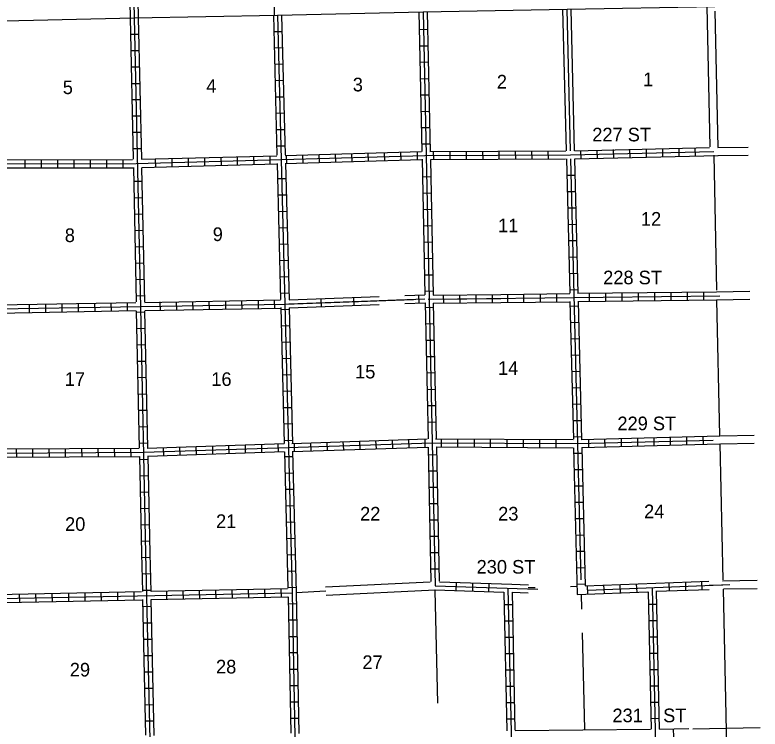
# Model space of a CAD drawing. Extents: x 1826985 to 2172499, y 15894647 to 16271025.
# Drawn here: x 2042892 to 2070228, y 16001546 to 16027751 of the extents above; entities that cross this region are included whole.
import ezdxf

# ---------------------------------------------------------------- set-up
doc = ezdxf.new("R2010")
doc.units = 0
for name, color, linetype in [('L11', 7, 'Continuous'), ('L13', 7, 'Continuous'), ('L14', 7, 'Continuous'), ('L2', 7, 'Continuous'), ('L30', 7, 'Continuous'), ('L4', 7, 'Continuous'), ('L51', 7, 'Continuous'), ('L8', 7, 'Continuous'), ('L9', 7, 'Continuous')]:
    doc.layers.add(name, color=color, linetype=linetype)

msp = doc.modelspace()

# ---------------------------------------------------------------- linework, layer by layer
at = {"layer": 'L11'}
for p, q in [((2063121, 16022769), (2062995, 16027959)), ((2063422, 16022769), (2063296, 16027959)), ((2068269, 16028060), (2068380, 16022912)), ((2068570, 16027891), (2068681, 16022891)), ((2054289, 16006760), (2058121, 16006950)), ((2061122, 16006864), (2061732, 16006845)), ((2054304, 16006464), (2058311, 16006660)), ((2061131, 16006570), (2061723, 16006541))]:
    msp.add_line(p, q, dxfattribs=at)
at = {"layer": 'L13'}
for p, q in [((2056259, 16017272), (2057202, 16017307)), ((2068356, 16006823), (2068861, 16006843)), ((2053208, 16006561), (2054296, 16006614)), ((2058412, 16002499), (2058311, 16006628)), ((2061981, 16006734), (2061720, 16006730)), ((2063496, 16006776), (2063269, 16006765)), ((2063665, 16006491), (2063681, 16005952)), ((2063697, 16005076), (2063781, 16001549)), ((2067763, 16001561), (2068987, 16001575))]:
    msp.add_line(p, q, dxfattribs=at)
at = {"layer": 'L2'}
for p, q in [((2068639, 16017653), (2068538, 16022600)), ((2068755, 16012320), (2068644, 16017283)), ((2068871, 16007019), (2068760, 16012008)), ((2069220, 15990994), (2068882, 16006686))]:
    msp.add_line(p, q, dxfattribs=at)
at = {"layer": 'L4'}
msp.add_lwpolyline([(2041970, 16027527), (2047271, 16027643), (2052519, 16027743), (2057863, 16027859), (2063148, 16027959), (2068565, 16028060)], dxfattribs=at)
at = {"layer": 'L51'}
for p, q in [((2068681, 16022891), (2069795, 16022901)), ((2068681, 16022595), (2069795, 16022600)), ((2068623, 16017595), (2069848, 16017616)), ((2068628, 16017294), (2069853, 16017320)), ((2068781, 16012309), (2070006, 16012336)), ((2068781, 16012008), (2070006, 16012035)), ((2068855, 16006992), (2070122, 16007008)), ((2068882, 16006691), (2070122, 16006707)), ((2068987, 16001575), (2070228, 16001601))]:
    msp.add_line(p, q, dxfattribs=at)
at = {"layer": 'L8'}
for p, q in [((2052298, 16032933), (2052398, 16027743)), ((2057715, 16027859), (2057820, 16022743)), ((2057863, 16027859), (2058306, 16006808)), ((2058010, 16027859), (2058121, 16022732)), ((2052387, 16027141), (2052688, 16027141)), ((2058032, 16027210), (2057731, 16027199)), ((2047139, 16027041), (2047440, 16027041)), ((2052403, 16026544), (2052704, 16026550)), ((2058037, 16026608), (2057736, 16026603)), ((2047145, 16026444), (2047446, 16026444)), ((2058053, 16026011), (2057757, 16026001)), ((2047166, 16025842), (2047461, 16025842)), ((2052419, 16025943), (2052720, 16025953)), ((2047171, 16025240), (2047472, 16025240)), ((2052430, 16025341), (2052731, 16025351)), ((2058063, 16025409), (2057762, 16025399)), ((2047187, 16024644), (2047488, 16024644)), ((2052446, 16024744), (2052746, 16024749)), ((2058079, 16024807), (2057778, 16024802)), ((2052461, 16024142), (2052762, 16024153)), ((2058090, 16024211), (2057789, 16024200)), ((2047197, 16024042), (2047498, 16024042)), ((2052477, 16023545), (2052778, 16023551)), ((2058106, 16023609), (2057805, 16023603)), ((2047213, 16023445), (2047514, 16023445)), ((2058111, 16023012), (2057815, 16023002)), ((2047224, 16022843), (2047519, 16022854)), ((2052498, 16022943), (2052794, 16022949)), ((2056463, 16022400), (2056453, 16022701)), ((2057065, 16022415), (2057055, 16022716)), ((2057662, 16022437), (2057657, 16022732)), ((2058264, 16022442), (2058253, 16022743)), ((2058861, 16022452), (2058855, 16022753)), ((2059462, 16022452), (2059457, 16022753)), ((2060064, 16022452), (2060054, 16022753)), ((2060661, 16022458), (2060656, 16022759)), ((2061263, 16022458), (2061252, 16022759)), ((2061865, 16022458), (2061854, 16022759)), ((2062461, 16022468), (2062456, 16022769)), ((2063665, 16022479), (2063655, 16022774)), ((2064262, 16022495), (2064257, 16022790)), ((2064864, 16022510), (2064853, 16022811)), ((2065460, 16022516), (2065455, 16022817)), ((2066062, 16022537), (2066057, 16022833)), ((2066664, 16022553), (2066654, 16022854)), ((2067261, 16022558), (2067255, 16022859)), ((2067863, 16022574), (2067852, 16022875)), ((2043264, 16022136), (2043264, 16022437)), ((2043866, 16022136), (2043866, 16022437)), ((2044462, 16022136), (2044462, 16022437)), ((2045064, 16022141), (2045064, 16022442)), ((2045661, 16022141), (2045661, 16022442)), ((2046263, 16022141), (2046263, 16022442)), ((2046865, 16022141), (2046865, 16022442)), ((2048063, 16022162), (2048053, 16022458)), ((2048665, 16022178), (2048655, 16022479)), ((2049262, 16022194), (2049256, 16022495)), ((2049864, 16022210), (2049853, 16022510)), ((2050466, 16022236), (2050455, 16022537)), ((2051062, 16022252), (2051057, 16022553)), ((2051664, 16022268), (2051654, 16022569)), ((2052261, 16022283), (2052255, 16022584)), ((2052863, 16022299), (2052857, 16022600)), ((2053465, 16022320), (2053454, 16022616)), ((2054061, 16022336), (2054056, 16022632)), ((2054663, 16022352), (2054652, 16022653)), ((2055265, 16022368), (2055254, 16022669)), ((2055862, 16022384), (2055856, 16022685)), ((2057831, 16022452), (2057932, 16017484)), ((2058132, 16022437), (2058238, 16017468)), ((2063121, 16022468), (2063248, 16017537)), ((2063269, 16022468), (2063655, 16007024)), ((2063422, 16022468), (2063544, 16017526)), ((2047245, 16021645), (2047546, 16021650)), ((2052530, 16021745), (2052831, 16021750)), ((2058137, 16021808), (2057836, 16021803)), ((2063137, 16021866), (2063438, 16021866)), ((2047261, 16021043), (2047562, 16021053)), ((2052546, 16021143), (2052847, 16021154)), ((2058153, 16021212), (2057852, 16021201)), ((2063153, 16021270), (2063454, 16021270)), ((2052556, 16020541), (2052857, 16020552)), ((2058164, 16020610), (2057863, 16020599)), ((2063164, 16020668), (2063465, 16020678)), ((2047271, 16020441), (2047572, 16020451)), ((2058179, 16020008), (2057878, 16020002)), ((2063179, 16020066), (2063480, 16020076)), ((2047287, 16019844), (2047588, 16019849)), ((2052572, 16019944), (2052873, 16019950)), ((2058190, 16019411), (2057889, 16019401)), ((2063195, 16019469), (2063496, 16019474)), ((2047298, 16019242), (2047599, 16019253)), ((2052588, 16019342), (2052889, 16019353)), ((2063211, 16018867), (2063512, 16018878)), ((2047314, 16018640), (2047614, 16018651)), ((2052604, 16018741), (2052905, 16018751)), ((2058206, 16018809), (2057905, 16018799)), ((2047324, 16018044), (2047620, 16018049)), ((2052620, 16018144), (2052921, 16018149)), ((2058211, 16018207), (2057915, 16018202)), ((2063227, 16018265), (2063528, 16018276)), ((2052636, 16017542), (2052937, 16017553)), ((2058227, 16017611), (2057931, 16017600)), ((2058238, 16017468), (2060716, 16017497)), ((2060716, 16017497), (2063248, 16017526)), ((2060957, 16017500), (2060957, 16017199)), ((2061553, 16017510), (2061553, 16017209)), ((2062155, 16017516), (2062155, 16017220)), ((2062757, 16017526), (2062757, 16017225)), ((2063238, 16017669), (2063538, 16017674)), ((2063538, 16017537), (2068623, 16017595)), ((2063956, 16017537), (2063956, 16017236)), ((2064552, 16017542), (2064552, 16017241)), ((2065154, 16017553), (2065154, 16017252)), ((2065756, 16017558), (2065756, 16017262)), ((2066353, 16017568), (2066353, 16017267)), ((2066955, 16017568), (2066955, 16017267)), ((2067556, 16017574), (2067556, 16017278)), ((2068153, 16017584), (2068153, 16017283)), ((2047340, 16017442), (2047641, 16017452)), ((2047657, 16017199), (2052630, 16017294)), ((2048829, 16016924), (2048824, 16017225)), ((2049431, 16016935), (2049420, 16017236)), ((2050027, 16016945), (2050022, 16017241)), ((2050629, 16016961), (2050624, 16017262)), ((2051231, 16016966), (2051221, 16017267)), ((2051828, 16016977), (2051822, 16017278)), ((2052430, 16016982), (2052419, 16017283)), ((2058053, 16017320), (2068755, 16017442)), ((2058234, 16017318), (2060718, 16017347)), ((2058608, 16017475), (2058611, 16017177)), ((2059205, 16017482), (2059208, 16017184)), ((2059801, 16017489), (2059805, 16017191)), ((2060398, 16017496), (2060401, 16017198)), ((2060717, 16017196), (2063264, 16017225)), ((2063253, 16017241), (2063380, 16012183)), ((2063544, 16017236), (2068628, 16017294)), ((2063554, 16017241), (2063681, 16012177)), ((2021231, 16016602), (2052794, 16017141)), ((2037271, 16017025), (2047329, 16017199)), ((2043428, 16016834), (2043422, 16017135)), ((2044029, 16016845), (2044024, 16017141)), ((2044631, 16016850), (2044621, 16017151)), ((2045228, 16016861), (2045223, 16017162)), ((2045830, 16016877), (2045819, 16017178)), ((2046432, 16016882), (2046421, 16017183)), ((2047028, 16016893), (2047023, 16017193)), ((2047657, 16016903), (2052646, 16016993)), ((2048232, 16016919), (2048222, 16017220)), ((2052657, 16016945), (2052952, 16016951)), ((2057936, 16017184), (2058047, 16012193)), ((2058238, 16017009), (2057937, 16017003)), ((2058238, 16017168), (2060720, 16017197)), ((2058238, 16017168), (2058348, 16012209)), ((2063253, 16017067), (2063554, 16017077)), ((2037282, 16016724), (2047345, 16016903)), ((2047345, 16016845), (2047646, 16016850)), ((2058253, 16016412), (2057952, 16016401)), ((2063269, 16016470), (2063570, 16016475)), ((2047361, 16016243), (2047662, 16016254)), ((2052662, 16016343), (2052963, 16016349)), ((2063290, 16015868), (2063586, 16015879)), ((2047372, 16015641), (2047673, 16015652)), ((2052678, 16015741), (2052979, 16015752)), ((2058264, 16015810), (2057963, 16015800)), ((2047387, 16015044), (2047688, 16015050)), ((2052699, 16015145), (2052995, 16015150)), ((2058280, 16015208), (2057979, 16015203)), ((2063296, 16015266), (2063597, 16015277)), ((2052715, 16014543), (2053010, 16014553)), ((2058290, 16014612), (2057989, 16014601)), ((2063311, 16014670), (2063612, 16014675)), ((2047403, 16014443), (2047704, 16014453)), ((2052731, 16013941), (2053032, 16013952)), ((2058306, 16014010), (2058005, 16013999)), ((2063327, 16014068), (2063628, 16014078)), ((2047414, 16013841), (2047715, 16013851)), ((2058311, 16013408), (2058010, 16013402)), ((2063348, 16013466), (2063644, 16013476)), ((2047430, 16013244), (2047731, 16013249)), ((2052736, 16013344), (2053037, 16013350)), ((2063364, 16012869), (2063665, 16012874)), ((2047440, 16012642), (2047736, 16012653)), ((2052757, 16012742), (2053053, 16012753)), ((2058327, 16012811), (2058032, 16012800)), ((2047456, 16012040), (2047757, 16012051)), ((2052773, 16012140), (2053074, 16012151)), ((2053153, 16011734), (2053148, 16012035)), ((2053755, 16011750), (2053744, 16012051)), ((2054357, 16011776), (2054346, 16012077)), ((2054953, 16011792), (2054938, 16012093)), ((2055555, 16011808), (2055540, 16012109)), ((2056157, 16011834), (2056136, 16012135)), ((2056754, 16011850), (2056738, 16012151)), ((2057356, 16011876), (2057340, 16012177)), ((2057947, 16011892), (2057937, 16012193)), ((2058544, 16011903), (2058544, 16012199)), ((2059146, 16011892), (2059146, 16012193)), ((2059748, 16011892), (2059748, 16012193)), ((2060344, 16011887), (2060344, 16012183)), ((2060946, 16011887), (2060946, 16012183)), ((2061548, 16011876), (2061548, 16012177)), ((2062145, 16011876), (2062145, 16012177)), ((2062747, 16011876), (2062747, 16012177)), ((2063370, 16012267), (2063670, 16012278)), ((2063945, 16011876), (2063940, 16012177)), ((2064547, 16011892), (2064536, 16012193)), ((2065144, 16011908), (2065138, 16012209)), ((2065745, 16011924), (2065740, 16012225)), ((2066347, 16011945), (2066337, 16012241)), ((2066944, 16011961), (2066939, 16012262)), ((2067546, 16011977), (2067535, 16012278)), ((2068148, 16011993), (2068137, 16012294)), ((2042958, 16011528), (2042947, 16011824)), ((2043554, 16011533), (2043549, 16011834)), ((2044156, 16011533), (2044146, 16011834)), ((2044753, 16011533), (2044748, 16011834)), ((2045355, 16011544), (2045344, 16011845)), ((2045957, 16011544), (2045946, 16011845)), ((2046553, 16011544), (2046548, 16011845)), ((2047155, 16011549), (2047145, 16011850)), ((2048354, 16011576), (2048348, 16011876)), ((2048956, 16011591), (2048945, 16011892)), ((2049557, 16011618), (2049547, 16011919)), ((2050154, 16011634), (2050149, 16011935)), ((2050756, 16011649), (2050745, 16011950)), ((2051353, 16011676), (2051347, 16011977)), ((2051954, 16011692), (2051944, 16011993)), ((2052556, 16011718), (2052546, 16012019)), ((2058053, 16011887), (2058153, 16006961)), ((2058354, 16011903), (2058454, 16006977)), ((2063385, 16011866), (2063523, 16006486)), ((2063686, 16011876), (2063813, 16006802)), ((2052789, 16011544), (2053090, 16011549)), ((2058354, 16011607), (2058053, 16011602)), ((2063385, 16011665), (2063686, 16011676)), ((2047461, 16011444), (2047762, 16011449)), ((2052805, 16010942), (2053106, 16010952)), ((2058364, 16011011), (2058063, 16011011)), ((2063406, 16011069), (2063702, 16011074)), ((2047482, 16010842), (2047778, 16010852)), ((2058380, 16010409), (2058079, 16010409)), ((2063422, 16010467), (2063723, 16010477)), ((2047488, 16010245), (2047789, 16010250)), ((2052820, 16010345), (2053121, 16010351)), ((2063438, 16009870), (2063739, 16009875)), ((2047504, 16009643), (2047805, 16009654)), ((2052831, 16009743), (2053132, 16009749)), ((2058385, 16009812), (2058090, 16009812)), ((2047514, 16009041), (2047815, 16009052)), ((2052847, 16009141), (2053148, 16009152)), ((2058406, 16009210), (2058106, 16009210)), ((2063449, 16009268), (2063744, 16009279)), ((2052863, 16008545), (2053164, 16008550)), ((2058412, 16008608), (2058111, 16008608)), ((2063465, 16008666), (2063760, 16008677)), ((2047530, 16008444), (2047831, 16008450)), ((2052878, 16007943), (2053179, 16007953)), ((2058428, 16008011), (2058132, 16008011)), ((2063480, 16008070), (2063781, 16008075)), ((2047541, 16007843), (2047836, 16007853)), ((2058438, 16007410), (2058137, 16007410)), ((2063496, 16007468), (2063797, 16007478)), ((2047556, 16007241), (2047857, 16007251)), ((2052894, 16007341), (2053195, 16007351)), ((2058465, 16006950), (2061122, 16006864)), ((2059077, 16006934), (2059072, 16006633)), ((2059679, 16006918), (2059674, 16006618)), ((2060281, 16006892), (2060270, 16006591)), ((2063512, 16006866), (2063813, 16006876)), ((2063813, 16006802), (2068351, 16006973)), ((2063903, 16006649), (2069114, 16006850)), ((2065112, 16006549), (2065096, 16006850)), ((2065714, 16006570), (2065698, 16006866)), ((2066902, 16006618), (2066896, 16006918)), ((2067504, 16006644), (2067498, 16006945)), ((2068106, 16006660), (2068095, 16006961)), ((2046073, 16006269), (2046062, 16006570)), ((2046669, 16006274), (2046664, 16006575)), ((2047271, 16006285), (2047261, 16006586)), ((2047572, 16006644), (2047873, 16006649)), ((2048470, 16006311), (2048465, 16006607)), ((2049072, 16006327), (2049061, 16006628)), ((2049674, 16006332), (2049663, 16006633)), ((2050270, 16006343), (2050265, 16006644)), ((2050872, 16006359), (2050862, 16006660)), ((2051474, 16006369), (2051463, 16006670)), ((2052071, 16006385), (2052065, 16006686)), ((2052673, 16006390), (2052662, 16006691)), ((2052905, 16006744), (2053206, 16006750)), ((2058296, 16006660), (2060829, 16006576)), ((2058306, 16006808), (2062071, 16006686)), ((2060829, 16006576), (2060936, 16001485)), ((2060978, 16006718), (2061321, 15990899)), ((2061131, 16006570), (2061236, 16001512)), ((2063523, 16006486), (2066094, 16006586)), ((2063913, 16006501), (2063898, 16006802)), ((2064515, 16006528), (2064494, 16006823)), ((2066120, 16006586), (2066231, 16001549)), ((2066273, 16006734), (2066606, 15990978)), ((2066405, 16006602), (2068361, 16006673)), ((2066421, 16006591), (2066527, 16001549)), ((2043074, 16006211), (2043063, 16006512)), ((2043670, 16006216), (2043665, 16006517)), ((2044272, 16006227), (2044262, 16006528)), ((2044874, 16006243), (2044864, 16006544)), ((2045471, 16006253), (2045466, 16006549)), ((2047578, 16006042), (2047878, 16006053)), ((2052921, 16006142), (2053222, 16006153)), ((2060846, 16006116), (2061147, 16006116)), ((2066136, 16006132), (2066437, 16006132)), ((2052931, 16005551), (2053232, 16005551)), ((2060856, 16005519), (2061152, 16005519)), ((2066147, 16005535), (2066448, 16005535)), ((2047599, 16005440), (2047894, 16005451)), ((2052947, 16004949), (2053248, 16004949)), ((2066163, 16004933), (2066464, 16004933)), ((2047604, 16004843), (2047905, 16004849)), ((2060872, 16004917), (2061173, 16004917)), ((2047620, 16004242), (2047921, 16004252)), ((2052952, 16004352), (2053253, 16004352)), ((2060877, 16004315), (2061178, 16004315)), ((2066173, 16004337), (2066469, 16004337)), ((2047630, 16003645), (2047931, 16003650)), ((2052963, 16003750), (2053264, 16003750)), ((2060899, 16003719), (2061194, 16003719)), ((2066189, 16003735), (2066490, 16003735)), ((2047646, 16003043), (2047947, 16003054)), ((2052979, 16003149), (2053280, 16003149)), ((2060904, 16003117), (2061205, 16003117)), ((2066194, 16003133), (2066495, 16003133)), ((2052989, 16002552), (2053290, 16002552)), ((2060920, 16002520), (2061221, 16002525)), ((2066210, 16002536), (2066511, 16002536)), ((2047662, 16002441), (2047963, 16002452)), ((2052995, 16001950), (2053296, 16001950)), ((2060930, 16001918), (2061231, 16001924)), ((2066221, 16001934), (2066522, 16001945)), ((2047673, 16001844), (2047974, 16001850)), ((2067060, 16001258), (2067055, 16001559))]:
    msp.add_line(p, q, dxfattribs=at)
for points in [[(2046712, 16058716), (2046706, 16054112), (2047271, 16027643)], [(2046896, 16038087), (2047123, 16027643)], [(2047314, 16032785), (2047419, 16027643)], [(2047123, 16027643), (2047229, 16022458)], [(2047271, 16027643), (2047498, 16017019), (2047688, 16007985), (2047836, 16001153), (2048095, 15990392)], [(2047419, 16027643), (2047530, 16022458)], [(2052372, 16027743), (2052504, 16022600)], [(2052519, 16027743), (2052794, 16017141), (2053063, 16006549), (2053264, 15995957), (2053396, 15990476)], [(2052673, 16027743), (2052805, 16022611)], [(2042065, 16022283), (2047345, 16022294), (2052678, 16022442), (2057931, 16022595), (2063269, 16022616), (2068528, 16022743)], [(2052805, 16022595), (2057805, 16022743)], [(2058111, 16022743), (2063106, 16022769)], [(2063438, 16022769), (2068370, 16022891)], [(2042065, 16022437), (2047203, 16022442)], [(2047530, 16022452), (2052504, 16022584)], [(2052805, 16022294), (2057820, 16022442)], [(2058137, 16022442), (2063095, 16022468)], [(2063428, 16022468), (2068686, 16022595)], [(2047240, 16022151), (2047340, 16017220)], [(2047546, 16022151), (2052514, 16022283)], [(2052514, 16022299), (2052636, 16017310)], [(2052815, 16022299), (2052947, 16017298)], [(2042065, 16022136), (2047245, 16022141)], [(2047541, 16022136), (2047646, 16017209)], [(2052646, 16017009), (2052773, 16012019)], [(2052947, 16016998), (2053074, 16012024)], [(2047345, 16016882), (2047456, 16011866)], [(2047646, 16016877), (2047757, 16011876)], [(2063670, 16012167), (2068755, 16012309)], [(2021358, 16011285), (2042314, 16011676), (2047620, 16011702), (2058195, 16012051), (2063523, 16012019), (2068507, 16012151)], [(2053053, 16012024), (2058021, 16012193)], [(2058322, 16012199), (2063370, 16012167)], [(2037382, 16011734), (2042314, 16011824), (2047456, 16011850)], [(2047746, 16011850), (2052773, 16012019)], [(2053079, 16011734), (2058032, 16011892)], [(2058348, 16011903), (2063370, 16011866)], [(2063686, 16011876), (2068755, 16012008)], [(2037382, 16011433), (2042314, 16011528), (2047456, 16011549)], [(2047461, 16011544), (2047541, 16007985), (2047572, 16006591)], [(2047762, 16011560), (2052773, 16011729)], [(2047762, 16011570), (2047836, 16007985), (2047873, 16006591)], [(2052778, 16011718), (2052905, 16006718)], [(2053079, 16011744), (2053215, 16006561)], [(2037440, 16006390), (2047541, 16006591)], [(2047889, 16006602), (2052889, 16006702)], [(2021474, 16006010), (2037298, 16006243), (2053063, 16006549)], [(2037440, 16006095), (2047562, 16006290)], [(2047572, 16006301), (2047688, 16001327)], [(2047878, 16006301), (2052905, 16006401)], [(2052915, 16006401), (2053010, 16001401)], [(2053208, 16006561), (2053311, 16001385)], [(2047873, 16006285), (2047989, 16001316)], [(2061247, 16001491), (2066210, 16001549)], [(2066537, 16001549), (2067615, 16001570)]]:
    msp.add_lwpolyline(points, dxfattribs=at)
at = {"layer": 'L9'}
for p, q in [((2063269, 16022769), (2063148, 16027959)), ((2052794, 16017141), (2057514, 16017310)), ((2052943, 16017148), (2057935, 16017334)), ((2052947, 16017298), (2056253, 16017422)), ((2054141, 16017043), (2054130, 16017341)), ((2055333, 16017088), (2055322, 16017386)), ((2057196, 16017457), (2057932, 16017484)), ((2057718, 16017177), (2057707, 16017475)), ((2052947, 16016998), (2056253, 16017121)), ((2057196, 16017157), (2057936, 16017184))]:
    msp.add_line(p, q, dxfattribs=at)

# ---------------------------------------------------------------- texts
at = {"layer": 'L14'}
for s, p in [('3', (2055286, 16024945)), ('2', (2060571, 16025050)), ('1', (2065936, 16025135)), ('5', (2044647, 16024844)), ('4', (2049911, 16024892)), ('12', (2065856, 16020018)), ('11', (2060613, 16019775)), ('9', (2050149, 16019453)), ('8', (2044721, 16019416)), ('14', (2060613, 16014543)), ('15', (2055371, 16014411)), ('17', (2044721, 16014136)), ('16', (2050096, 16014136)), ('22', (2055555, 16009199)), ('23', (2060619, 16009199)), ('24', (2065972, 16009284)), ('20', (2044732, 16008819)), ('21', (2050270, 16008925)), ('27', (2055640, 16003750)), ('29', (2044906, 16003476)), ('28', (2050270, 16003587))]:
    msp.add_text(s, height=500, rotation=360, dxfattribs=at).set_placement(p)
at = {"layer": 'L30'}
for s, p in [('227 ST', (2064071, 16023110)), ('228 ST', (2064471, 16017866)), ('229 ST', (2064994, 16012512)), ('230 ST', (2059828, 16007250)), ('231    ST', (2064811, 16001798))]:
    msp.add_text(s, height=500, rotation=360, dxfattribs=at).set_placement(p)

doc.saveas('drawing.dxf')
